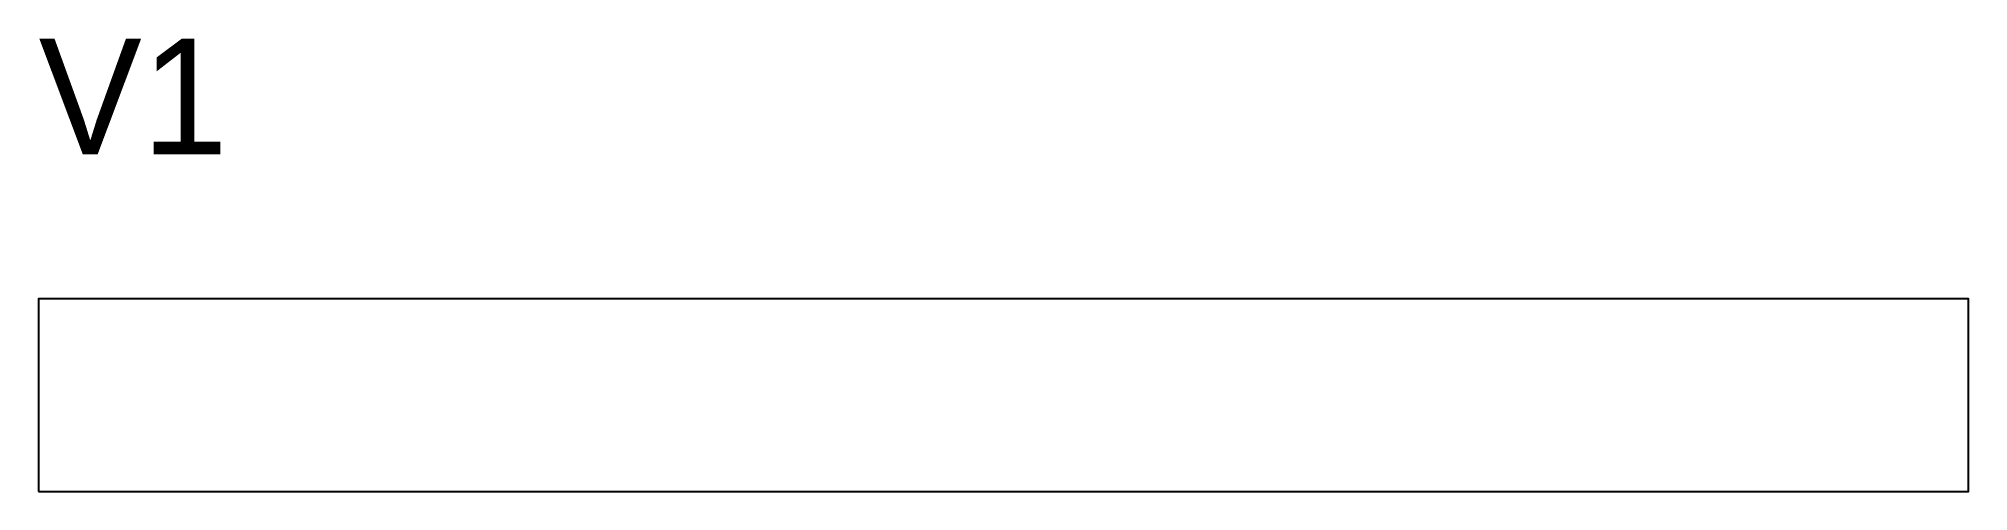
# Model space of a CAD drawing. Extents: x 150 to 350, y -197 to -150.
import ezdxf

# ---------------------------------------------------------------- set-up
doc = ezdxf.new("R2010")
doc.units = 0

msp = doc.modelspace()

# ---------------------------------------------------------------- linework, layer by layer
at = {"layer": 'Paineis'}
msp.add_lwpolyline([(150, -197), (350, -197), (350, -177), (150, -177)], close=True, dxfattribs=at)

# ---------------------------------------------------------------- texts
at = {"layer": 'NOMENCLATURA'}
msp.add_text('V1', height=12, dxfattribs=at).set_placement((150, -162))

doc.saveas('drawing.dxf')
